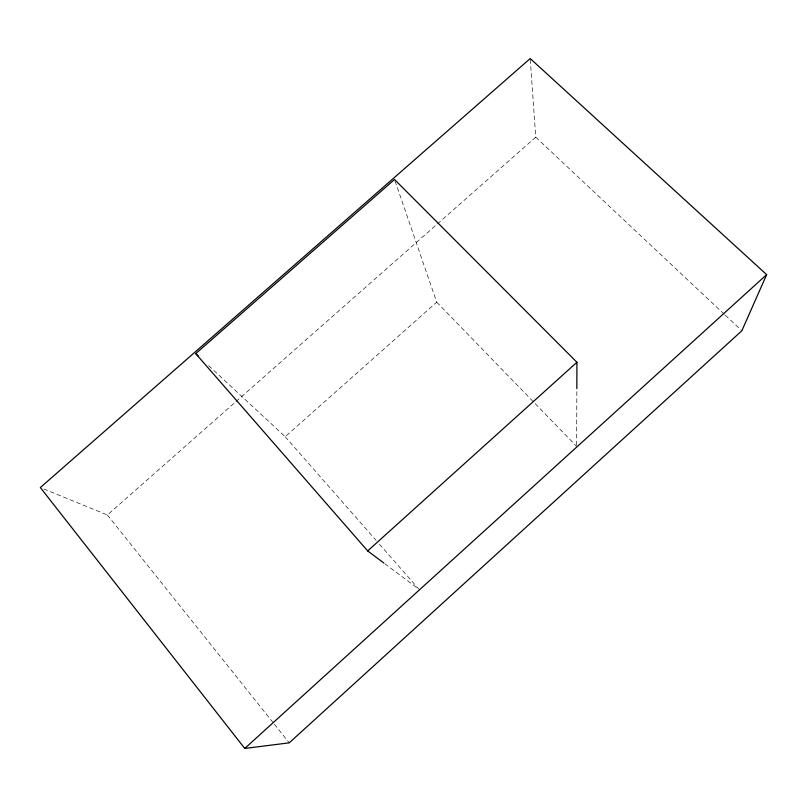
<?xml version="1.0" encoding="UTF-8"?>
<svg xmlns="http://www.w3.org/2000/svg" width="807" height="807" viewBox="0 0 807 807"><rect width="100%" height="100%" fill="white"/><g stroke="black" fill="none" stroke-linecap="round" stroke-linejoin="round"><path stroke-width="0.61" stroke-dasharray="4.04 3.03" d="M576.652 445.161L576.834 389.902M208.63 365.621L285.174 436.718L436.728 302.181L394.946 180.677M43.82 488.971L107.392 514.987L235.049 402.4M235.987 401.563L436.456 224.75M437.404 223.922L535.747 137.18L530.219 58.548M384.828 563.75L418.117 588.666M535.747 137.18L724.454 314.407M725.372 315.275L741.855 330.759M436.728 302.181L576.652 446.412M285.174 436.718L376.123 540.408M379.431 544.18L419.126 589.423M107.392 514.987L273.563 723.193M274.35 724.182L289.239 742.843"/><path stroke-width="1.21" d="M576.834 388.651L576.924 362.272L394.542 179.487L195.718 353.627L367.679 550.919L383.819 563.004M766.65 274.632L741.855 330.759L289.239 742.843L244.763 748.452L40.35 487.549L530.219 58.548L766.65 274.632L244.763 748.452M367.679 550.919L576.924 362.272M195.718 353.627L198.492 356.2"/></g></svg>
